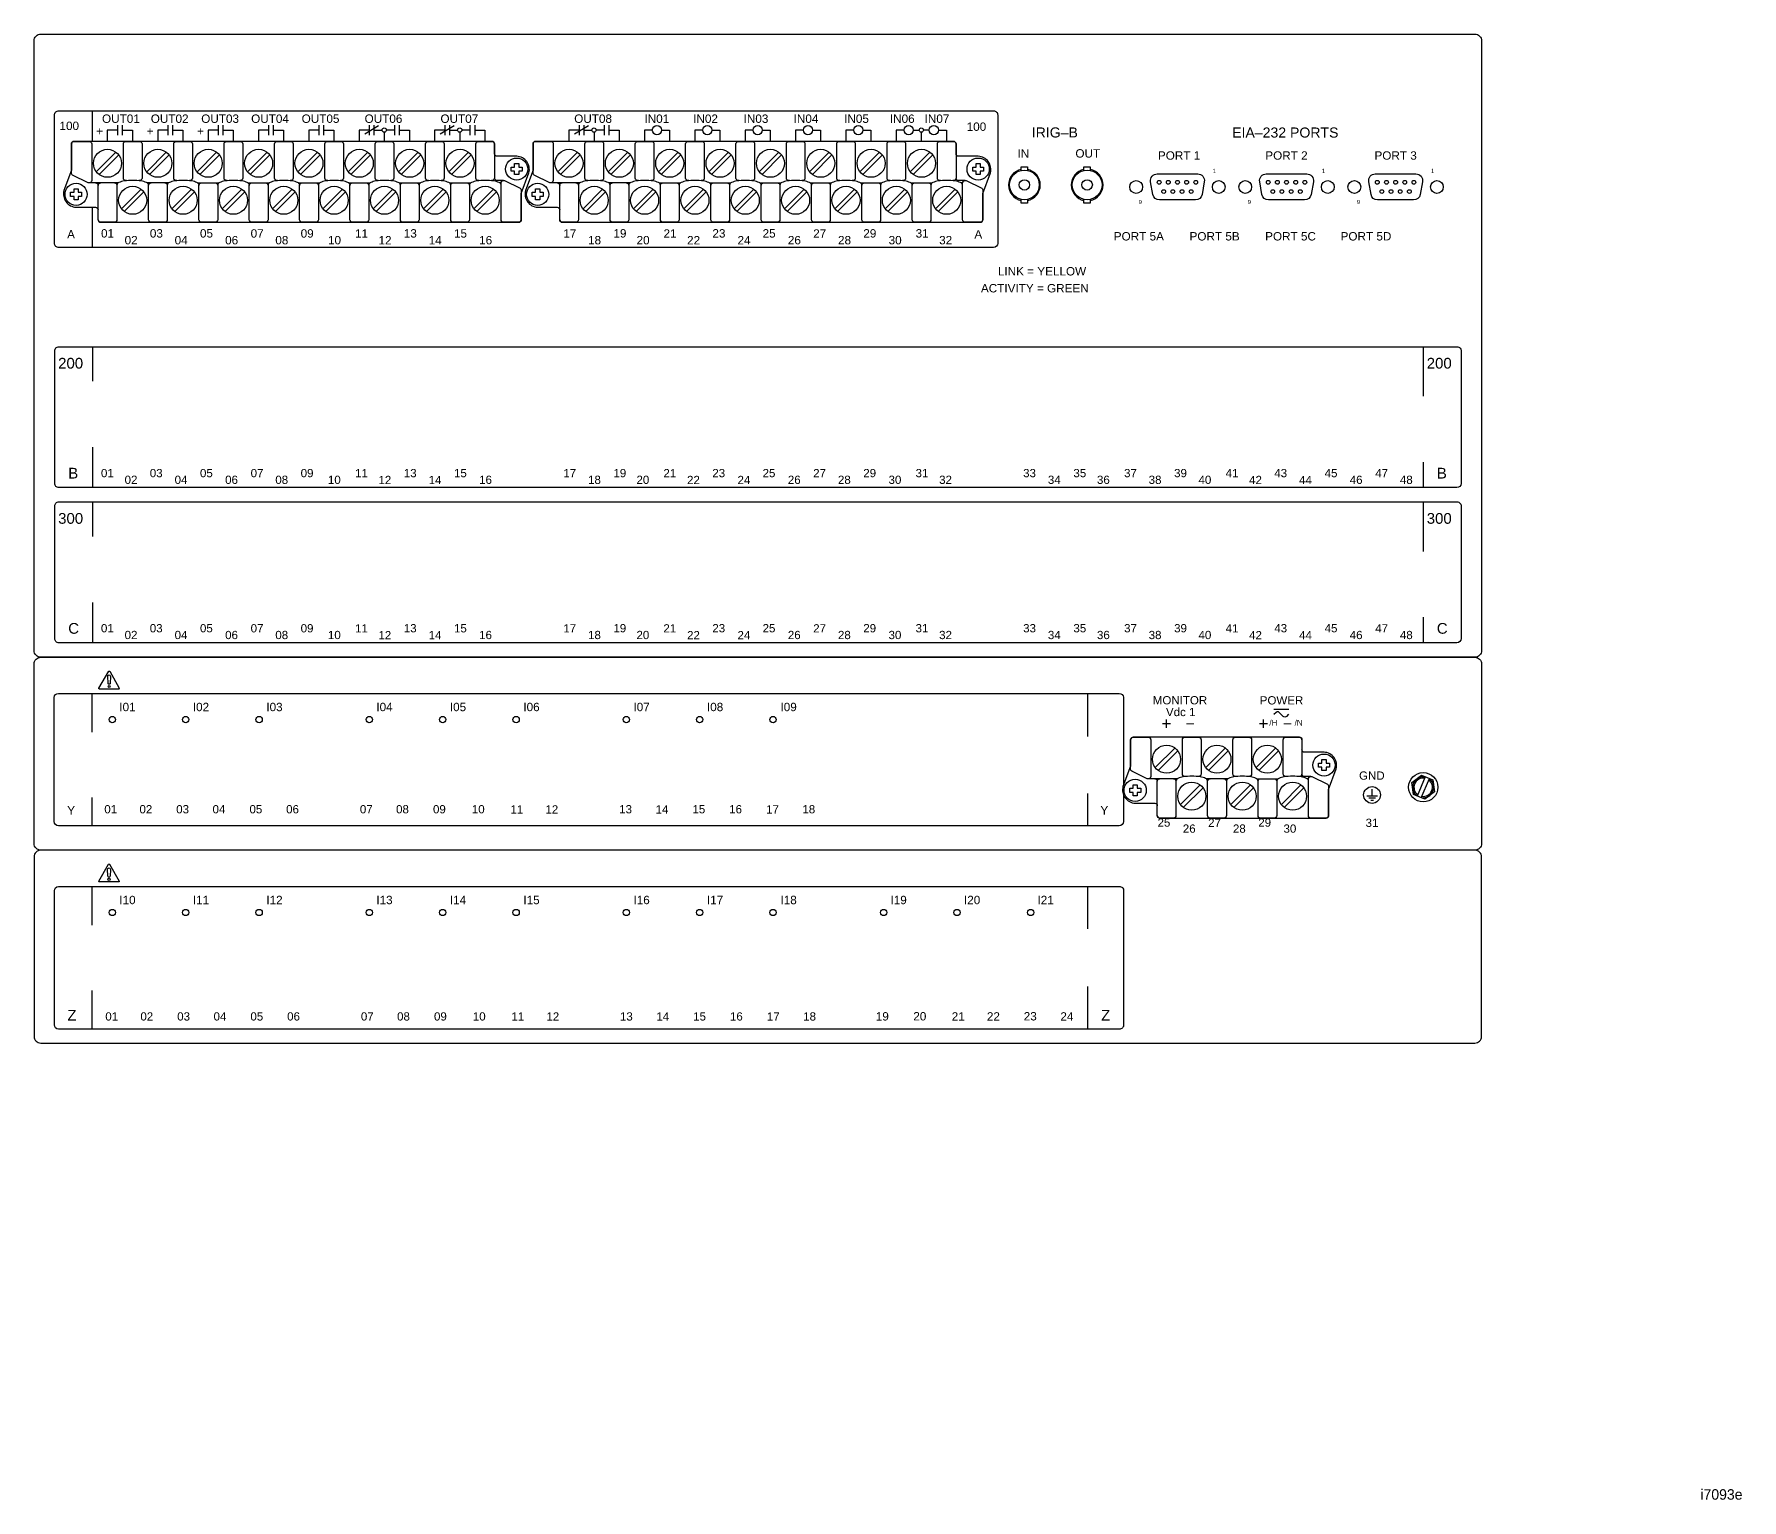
# Model space of a CAD drawing. Header units: inches. Extents: x 1 to 47.7, y 0.3 to 35.
# Drawn here: x 27.37 to 47.73, y 0.3 to 17.77 of the extents above; entities that cross this region are included whole.
import ezdxf

# ---------------------------------------------------------------- set-up
doc = ezdxf.new("R2010")
doc.units = ezdxf.units.IN
doc.header["$MEASUREMENT"] = 0
doc.layers.add('7.0_____DWG', color=7, linetype='Continuous')
doc.styles.add('Arial', font='arial.ttf', dxfattribs={"height": 0.1})
doc.styles.get("Standard").update_dxf_attribs({"font": 'Interstate-Regular.ttf'})

msp = doc.modelspace()

# ---------------------------------------------------------------- linework, layer by layer
at = {"layer": '7.0_____DWG'}
for p, q in [((31.424, 16.63), (31.521, 16.63)), ((31.546, 16.605), (31.546, 16.496)), ((31.668, 16.63), (31.571, 16.63)), ((32.324, 16.63), (32.421, 16.63)), ((32.446, 16.605), (32.446, 16.496)), ((32.568, 16.63), (32.471, 16.63)), ((33.924, 16.63), (34.021, 16.63)), ((34.046, 16.605), (34.046, 16.496)), ((34.168, 16.63), (34.071, 16.63)), ((37.851, 16.63), (37.921, 16.63)), ((37.946, 16.605), (37.946, 16.496)), ((38.041, 16.63), (37.971, 16.63))]:
    msp.add_line(p, q, dxfattribs=at)
for points in [[(27.374, 17.694, -0.414292), (27.454, 17.774), (44.544, 17.774, -0.414253), (44.624, 17.694), (44.624, 10.426, -0.414253), (44.544, 10.346), (27.454, 10.346, -0.414292), (27.374, 10.426), (27.374, 17.694)], [(28.137, 15.562, 0.414213), (28.167, 15.532), (33.149, 15.532, 0.414214), (33.179, 15.562), (33.179, 15.875), (33.27, 16.12, 0.480048), (33.125, 16.318), (32.89, 16.318, -0.414214), (32.86, 16.348), (32.86, 16.466, 0.414212), (32.83, 16.496), (32.83, 16.496), (27.849, 16.496, 0.414215), (27.819, 16.466), (27.819, 16.154), (27.729, 15.909, 0.47859), (27.874, 15.71), (28.107, 15.71, -0.414214), (28.137, 15.68)], [(28.376, 16.001), (28.018, 16.001), (27.832, 16.091, -0.241986), (27.819, 16.111), (27.819, 16.466, -0.422157), (27.846, 16.496), (28.03, 16.496, -0.414214), (28.06, 16.466), (28.06, 16.029, -0.390527), (28.03, 16.001)], [(28.475, 16.028), (28.467, 16.028, -0.414214), (28.437, 16.058), (28.437, 16.466, -0.414214), (28.467, 16.496), (28.63, 16.496, -0.414214), (28.66, 16.466), (28.66, 16.058, -0.414214), (28.63, 16.028), (28.623, 16.028)], [(29.075, 16.028), (29.068, 16.028, -0.414214), (29.038, 16.058), (29.038, 16.466, -0.414214), (29.068, 16.496), (29.23, 16.496, -0.414214), (29.26, 16.466), (29.26, 16.058, -0.414214), (29.23, 16.028), (29.224, 16.028)], [(29.675, 16.028), (29.668, 16.028, -0.414214), (29.638, 16.058), (29.638, 16.466, -0.414214), (29.668, 16.496), (29.83, 16.496, -0.414214), (29.86, 16.466), (29.86, 16.058, -0.414214), (29.83, 16.028), (29.824, 16.028)], [(30.275, 16.028), (30.268, 16.028, -0.414214), (30.238, 16.058), (30.238, 16.466, -0.414214), (30.268, 16.496), (30.43, 16.496, -0.414214), (30.46, 16.466), (30.46, 16.058, -0.414214), (30.43, 16.028), (30.424, 16.028)], [(30.875, 16.028), (30.868, 16.028, -0.414214), (30.838, 16.058), (30.838, 16.466, -0.414214), (30.868, 16.496), (31.03, 16.496, -0.414214), (31.06, 16.466), (31.06, 16.058, -0.414214), (31.03, 16.028), (31.024, 16.028)], [(31.475, 16.028), (31.468, 16.028, -0.414214), (31.438, 16.058), (31.438, 16.466, -0.414214), (31.468, 16.496), (31.63, 16.496, -0.414214), (31.66, 16.466), (31.66, 16.058, -0.414214), (31.63, 16.028), (31.624, 16.028)], [(32.075, 16.028), (32.068, 16.028, -0.414214), (32.038, 16.058), (32.038, 16.466, -0.414214), (32.068, 16.496), (32.23, 16.496, -0.414214), (32.26, 16.466), (32.26, 16.058, -0.414214), (32.23, 16.028), (32.224, 16.028)], [(32.676, 16.028), (32.668, 16.028, -0.414214), (32.638, 16.058), (32.638, 16.466, -0.414214), (32.668, 16.496), (32.83, 16.496, -0.414214), (32.86, 16.466), (32.86, 16.058, -0.414214), (32.83, 16.028), (32.824, 16.028)], [(33.637, 15.562, 0.414213), (33.667, 15.532), (38.649, 15.532, 0.414214), (38.679, 15.562), (38.679, 15.875), (38.77, 16.12, 0.480048), (38.625, 16.318), (38.39, 16.318, -0.414214), (38.36, 16.348), (38.36, 16.466, 0.414212), (38.33, 16.496), (38.33, 16.496), (33.349, 16.496, 0.414215), (33.319, 16.466), (33.319, 16.154), (33.229, 15.909, 0.47859), (33.374, 15.71), (33.607, 15.71, -0.414214), (33.637, 15.68)], [(33.876, 16.001), (33.518, 16.001), (33.332, 16.091, -0.241986), (33.319, 16.111), (33.319, 16.466, -0.422157), (33.346, 16.496), (33.53, 16.496, -0.414214), (33.56, 16.466), (33.56, 16.029, -0.390527), (33.53, 16.001)], [(33.975, 16.028), (33.967, 16.028, -0.414214), (33.937, 16.058), (33.937, 16.466, -0.414214), (33.967, 16.496), (34.13, 16.496, -0.414214), (34.16, 16.466), (34.16, 16.058, -0.414214), (34.13, 16.028), (34.123, 16.028)], [(34.575, 16.028), (34.568, 16.028, -0.414214), (34.538, 16.058), (34.538, 16.466, -0.414214), (34.568, 16.496), (34.73, 16.496, -0.414214), (34.76, 16.466), (34.76, 16.058, -0.414214), (34.73, 16.028), (34.724, 16.028)], [(35.175, 16.028), (35.168, 16.028, -0.414214), (35.138, 16.058), (35.138, 16.466, -0.414214), (35.168, 16.496), (35.33, 16.496, -0.414214), (35.36, 16.466), (35.36, 16.058, -0.414214), (35.33, 16.028), (35.324, 16.028)], [(35.775, 16.028), (35.768, 16.028, -0.414214), (35.738, 16.058), (35.738, 16.466, -0.414214), (35.768, 16.496), (35.93, 16.496, -0.414214), (35.96, 16.466), (35.96, 16.058, -0.414214), (35.93, 16.028), (35.924, 16.028)], [(36.375, 16.028), (36.368, 16.028, -0.414214), (36.338, 16.058), (36.338, 16.466, -0.414214), (36.368, 16.496), (36.53, 16.496, -0.414214), (36.56, 16.466), (36.56, 16.058, -0.414214), (36.53, 16.028), (36.524, 16.028)], [(36.975, 16.028), (36.968, 16.028, -0.414214), (36.938, 16.058), (36.938, 16.466, -0.414214), (36.968, 16.496), (37.13, 16.496, -0.414214), (37.16, 16.466), (37.16, 16.058, -0.414214), (37.13, 16.028), (37.124, 16.028)], [(37.575, 16.028), (37.568, 16.028, -0.414214), (37.538, 16.058), (37.538, 16.466, -0.414214), (37.568, 16.496), (37.73, 16.496, -0.414214), (37.76, 16.466), (37.76, 16.058, -0.414214), (37.73, 16.028), (37.724, 16.028)], [(38.175, 16.028), (38.168, 16.028, -0.414214), (38.138, 16.058), (38.138, 16.466, -0.414214), (38.168, 16.496), (38.33, 16.496, -0.414214), (38.36, 16.466), (38.36, 16.058, -0.414214), (38.33, 16.028), (38.324, 16.028)], [(39.137, 16.162, 0.815611), (39.137, 15.791)], [(39.212, 15.791, 0.820361), (39.212, 16.162)], [(39.885, 16.162, 0.815611), (39.885, 15.791)], [(39.96, 15.791, 0.820361), (39.96, 16.162)], [(28.107, 16.001, -0.414214), (28.137, 15.971)], [(28.33, 16.001, -0.414214), (28.36, 15.971), (28.36, 15.562, -0.414214), (28.33, 15.532), (28.167, 15.532, -0.414214), (28.137, 15.562), (28.137, 15.971, -0.414214), (28.167, 16.001)], [(28.738, 15.971, 0.191033), (28.729, 15.995, 0.081668), (28.714, 16.005, 0.0591), (28.65, 16.024, 0.034646), (28.548, 16.031, 0.03436), (28.448, 16.024, 0.0591), (28.384, 16.005, 0.081668), (28.368, 15.995, 0.191033), (28.36, 15.971)], [(28.931, 16.001, -0.414214), (28.961, 15.971), (28.961, 15.562, -0.414214), (28.931, 15.532), (28.768, 15.532, -0.414214), (28.738, 15.562), (28.738, 15.971, -0.414214), (28.768, 16.001)], [(29.339, 15.971, 0.191033), (29.33, 15.995, 0.081668), (29.314, 16.005, 0.0591), (29.251, 16.024, 0.034646), (29.149, 16.031, 0.03436), (29.048, 16.024, 0.0591), (28.985, 16.005, 0.081668), (28.969, 15.995, 0.191033), (28.961, 15.971)], [(29.531, 16.001, -0.414214), (29.561, 15.971), (29.561, 15.562, -0.414214), (29.531, 15.532), (29.368, 15.532, -0.414214), (29.338, 15.562), (29.338, 15.971, -0.414214), (29.368, 16.001)], [(29.939, 15.971, 0.191033), (29.93, 15.995, 0.081668), (29.914, 16.005, 0.0591), (29.851, 16.024, 0.034646), (29.749, 16.031, 0.03436), (29.648, 16.024, 0.0591), (29.585, 16.005, 0.081668), (29.569, 15.995, 0.191033), (29.561, 15.971)], [(30.131, 16.001, -0.414214), (30.161, 15.971), (30.161, 15.562, -0.414214), (30.131, 15.532), (29.968, 15.532, -0.414214), (29.938, 15.562), (29.938, 15.971, -0.414214), (29.968, 16.001)], [(30.539, 15.971, 0.191033), (30.53, 15.995, 0.081668), (30.514, 16.005, 0.0591), (30.451, 16.024, 0.034646), (30.349, 16.031, 0.03436), (30.248, 16.024, 0.0591), (30.185, 16.005, 0.081668), (30.169, 15.995, 0.191033), (30.161, 15.971)], [(30.731, 16.001, -0.414214), (30.761, 15.971), (30.761, 15.562, -0.414214), (30.731, 15.532), (30.568, 15.532, -0.414214), (30.538, 15.562), (30.538, 15.971, -0.414214), (30.568, 16.001)], [(31.139, 15.971, 0.191033), (31.13, 15.995, 0.081668), (31.114, 16.005, 0.0591), (31.051, 16.024, 0.034646), (30.949, 16.031, 0.03436), (30.848, 16.024, 0.0591), (30.785, 16.005, 0.081668), (30.769, 15.995, 0.191033), (30.761, 15.971)], [(31.331, 16.001, -0.414214), (31.361, 15.971), (31.361, 15.562, -0.414214), (31.331, 15.532), (31.168, 15.532, -0.414214), (31.138, 15.562), (31.138, 15.971, -0.414214), (31.168, 16.001)], [(31.739, 15.971, 0.191033), (31.73, 15.995, 0.081668), (31.714, 16.005, 0.0591), (31.651, 16.024, 0.034646), (31.549, 16.031, 0.03436), (31.448, 16.024, 0.0591), (31.385, 16.005, 0.081668), (31.369, 15.995, 0.191033), (31.361, 15.971)], [(31.931, 16.001, -0.414214), (31.961, 15.971), (31.961, 15.562, -0.414214), (31.931, 15.532), (31.768, 15.532, -0.414214), (31.738, 15.562), (31.738, 15.971, -0.414214), (31.768, 16.001)], [(32.339, 15.971, 0.191033), (32.33, 15.995, 0.081668), (32.314, 16.005, 0.0591), (32.251, 16.024, 0.034646), (32.149, 16.031, 0.03436), (32.048, 16.024, 0.0591), (31.985, 16.005, 0.081668), (31.969, 15.995, 0.191033), (31.961, 15.971)], [(32.531, 16.001, -0.414214), (32.561, 15.971), (32.561, 15.562, -0.414214), (32.531, 15.532), (32.368, 15.532, -0.414214), (32.338, 15.562), (32.338, 15.971, -0.414214), (32.368, 16.001)], [(32.938, 15.979, 0.127742), (32.93, 15.995, 0.081668), (32.914, 16.005, 0.0591), (32.851, 16.024, 0.034646), (32.749, 16.031, 0.03436), (32.648, 16.024, 0.0591), (32.585, 16.005, 0.081668), (32.569, 15.995, 0.191033), (32.561, 15.971)], [(32.968, 16.028), (32.89, 16.028, -0.414214), (32.86, 16.058)], [(33.607, 16.001, -0.414214), (33.637, 15.971)], [(33.83, 16.001, -0.414214), (33.86, 15.971), (33.86, 15.562, -0.414214), (33.83, 15.532), (33.667, 15.532, -0.414214), (33.637, 15.562), (33.637, 15.971, -0.414214), (33.667, 16.001)], [(34.238, 15.971, 0.191033), (34.229, 15.995, 0.081668), (34.214, 16.005, 0.0591), (34.15, 16.024, 0.034646), (34.048, 16.031, 0.03436), (33.948, 16.024, 0.0591), (33.884, 16.005, 0.081668), (33.868, 15.995, 0.191033), (33.86, 15.971)], [(34.431, 16.001, -0.414214), (34.461, 15.971), (34.461, 15.562, -0.414214), (34.431, 15.532), (34.268, 15.532, -0.414214), (34.238, 15.562), (34.238, 15.971, -0.414214), (34.268, 16.001)], [(34.838, 15.971, 0.191033), (34.83, 15.995, 0.081668), (34.814, 16.005, 0.0591), (34.751, 16.024, 0.034646), (34.649, 16.031, 0.03436), (34.548, 16.024, 0.0591), (34.485, 16.005, 0.081668), (34.469, 15.995, 0.191033), (34.461, 15.971)], [(35.031, 16.001, -0.414214), (35.061, 15.971), (35.061, 15.562, -0.414214), (35.031, 15.532), (34.868, 15.532, -0.414214), (34.838, 15.562), (34.838, 15.971, -0.414214), (34.868, 16.001)], [(35.439, 15.971, 0.191033), (35.43, 15.995, 0.081668), (35.414, 16.005, 0.0591), (35.351, 16.024, 0.034646), (35.249, 16.031, 0.03436), (35.148, 16.024, 0.0591), (35.085, 16.005, 0.081668), (35.069, 15.995, 0.191033), (35.061, 15.971)], [(35.631, 16.001, -0.414214), (35.661, 15.971), (35.661, 15.562, -0.414214), (35.631, 15.532), (35.468, 15.532, -0.414214), (35.438, 15.562), (35.438, 15.971, -0.414214), (35.468, 16.001)], [(36.039, 15.971, 0.191033), (36.03, 15.995, 0.081668), (36.014, 16.005, 0.0591), (35.951, 16.024, 0.034646), (35.849, 16.031, 0.03436), (35.748, 16.024, 0.0591), (35.685, 16.005, 0.081668), (35.669, 15.995, 0.191033), (35.661, 15.971)], [(36.231, 16.001, -0.414214), (36.261, 15.971), (36.261, 15.562, -0.414214), (36.231, 15.532), (36.068, 15.532, -0.414214), (36.038, 15.562), (36.038, 15.971, -0.414214), (36.068, 16.001)], [(36.639, 15.971, 0.191033), (36.63, 15.995, 0.081668), (36.614, 16.005, 0.0591), (36.551, 16.024, 0.034646), (36.449, 16.031, 0.03436), (36.348, 16.024, 0.0591), (36.285, 16.005, 0.081668), (36.269, 15.995, 0.191033), (36.261, 15.971)], [(36.831, 16.001, -0.414214), (36.861, 15.971), (36.861, 15.562, -0.414214), (36.831, 15.532), (36.668, 15.532, -0.414214), (36.638, 15.562), (36.638, 15.971, -0.414214), (36.668, 16.001)], [(37.239, 15.971, 0.191033), (37.23, 15.995, 0.081668), (37.214, 16.005, 0.0591), (37.151, 16.024, 0.034646), (37.049, 16.031, 0.03436), (36.948, 16.024, 0.0591), (36.885, 16.005, 0.081668), (36.869, 15.995, 0.191033), (36.861, 15.971)], [(37.431, 16.001, -0.414214), (37.461, 15.971), (37.461, 15.562, -0.414214), (37.431, 15.532), (37.268, 15.532, -0.414214), (37.238, 15.562), (37.238, 15.971, -0.414214), (37.268, 16.001)], [(37.839, 15.971, 0.191033), (37.83, 15.995, 0.081668), (37.814, 16.005, 0.0591), (37.751, 16.024, 0.034646), (37.649, 16.031, 0.03436), (37.548, 16.024, 0.0591), (37.485, 16.005, 0.081668), (37.469, 15.995, 0.191033), (37.461, 15.971)], [(38.031, 16.001, -0.414214), (38.061, 15.971), (38.061, 15.562, -0.414214), (38.031, 15.532), (37.868, 15.532, -0.414214), (37.838, 15.562), (37.838, 15.971, -0.414214), (37.868, 16.001)], [(38.438, 15.979, 0.127742), (38.43, 15.995, 0.081668), (38.414, 16.005, 0.0591), (38.351, 16.024, 0.034646), (38.249, 16.031, 0.03436), (38.148, 16.024, 0.0591), (38.085, 16.005, 0.081668), (38.069, 15.995, 0.191033), (38.061, 15.971)], [(38.468, 16.028), (38.39, 16.028, -0.414214), (38.36, 16.058)], [(40.356, 8.705), (40.356, 8.387, -0.413306), (40.306, 8.336), (27.664, 8.336, -0.412492), (27.613, 8.387), (27.614, 9.866, -0.401263), (27.663, 9.914), (40.306, 9.914, -0.379573), (40.356, 9.868), (40.356, 8.822)], [(42.324, 9.666), (42.298, 9.639, -0.404962), (42.26, 9.641), (42.212, 9.688), (42.212, 9.688, 0.404962), (42.175, 9.689), (42.148, 9.663)], [(42.482, 9.362, 0.414212), (42.452, 9.392), (40.471, 9.392, 0.414215), (40.441, 9.362), (40.441, 9.049), (40.35, 8.805, 0.47859), (40.495, 8.606), (40.728, 8.606, -0.414214), (40.758, 8.576)], [(40.998, 8.897), (40.64, 8.897), (40.454, 8.987, -0.241986), (40.441, 9.006), (40.441, 9.362, -0.422157), (40.467, 9.392), (40.652, 9.392, -0.414214), (40.682, 9.362), (40.682, 8.925, -0.390527), (40.652, 8.897)], [(41.096, 8.924), (41.088, 8.924, -0.414214), (41.058, 8.954), (41.058, 9.362, -0.414214), (41.088, 9.392), (41.251, 9.392, -0.414214), (41.281, 9.362), (41.281, 8.954, -0.414214), (41.251, 8.924), (41.244, 8.924)], [(41.697, 8.924), (41.689, 8.924, -0.414214), (41.659, 8.954), (41.659, 9.362, -0.414214), (41.689, 9.392), (41.852, 9.392, -0.414214), (41.882, 9.362), (41.882, 8.954, -0.414214), (41.852, 8.924), (41.845, 8.924)], [(42.297, 8.924), (42.289, 8.924, -0.414214), (42.259, 8.954), (42.259, 9.362, -0.414214), (42.289, 9.392), (42.452, 9.392, -0.414214), (42.482, 9.362), (42.482, 8.954, -0.414214), (42.452, 8.924), (42.445, 8.924)], [(40.759, 8.458, 0.414213), (40.789, 8.428), (42.77, 8.428, 0.414214), (42.8, 8.458), (42.8, 8.771), (42.891, 9.016, 0.480048), (42.746, 9.214), (42.512, 9.214, -0.414214), (42.482, 9.244)], [(40.728, 8.897, -0.414214), (40.758, 8.867)], [(40.951, 8.897, -0.414214), (40.981, 8.867), (40.981, 8.458, -0.414214), (40.951, 8.428), (40.788, 8.428, -0.414214), (40.758, 8.458), (40.758, 8.867, -0.414214), (40.788, 8.897)], [(41.359, 8.867, 0.191033), (41.351, 8.891, 0.081668), (41.335, 8.901, 0.0591), (41.271, 8.92, 0.034646), (41.17, 8.927, 0.03436), (41.069, 8.92, 0.0591), (41.005, 8.901, 0.081668), (40.99, 8.891, 0.191033), (40.981, 8.867)], [(41.552, 8.897, -0.414214), (41.582, 8.867), (41.582, 8.458, -0.414214), (41.552, 8.428), (41.389, 8.428, -0.414214), (41.359, 8.458), (41.359, 8.867, -0.414214), (41.389, 8.897)], [(41.96, 8.867, 0.191033), (41.951, 8.891, 0.081668), (41.936, 8.901, 0.0591), (41.872, 8.92, 0.034646), (41.771, 8.927, 0.03436), (41.67, 8.92, 0.0591), (41.606, 8.901, 0.081668), (41.591, 8.891, 0.191033), (41.582, 8.867)], [(42.152, 8.897, -0.414214), (42.182, 8.867), (42.182, 8.458, -0.414214), (42.152, 8.428), (41.989, 8.428, -0.414214), (41.959, 8.458), (41.959, 8.867, -0.414214), (41.989, 8.897)], [(42.559, 8.875, 0.127742), (42.551, 8.891, 0.081668), (42.536, 8.901, 0.0591), (42.472, 8.92, 0.034646), (42.371, 8.927, 0.03436), (42.27, 8.92, 0.0591), (42.206, 8.901, 0.081668), (42.191, 8.891, 0.191033), (42.182, 8.867)], [(42.589, 8.923), (42.512, 8.923, -0.414214), (42.482, 8.953)], [(43.95, 8.919, 0.802175), (43.856, 8.693, 0.802175)], [(43.944, 8.905, 0.779376), (43.862, 8.708)], [(43.906, 8.673, 0.802179), (44, 8.899)], [(43.912, 8.688, 0.776676), (43.994, 8.884)], [(27.374, 5.826, 0.414292), (27.454, 5.746), (44.544, 5.746, 0.414253), (44.624, 5.826), (44.624, 7.966, 0.414253), (44.544, 8.046), (27.454, 8.046, 0.414292), (27.374, 7.966), (27.374, 5.826)]]:
    msp.add_lwpolyline(points, format="xyb", dxfattribs=at)
for points in [[(38.807, 16.86, -0.419026), (38.857, 16.81), (38.857, 15.28, -0.414132), (38.807, 15.23), (27.669, 15.23, -0.418428), (27.617, 15.28), (27.617, 16.81, -0.422338), (27.669, 16.86)], [(40.757, 16.108), (41.241, 16.108, -0.46318), (41.319, 16.015), (41.292, 15.862, -0.363045), (41.214, 15.797), (40.784, 15.797, -0.360245), (40.706, 15.862), (40.679, 16.015, -0.463312)], [(42.057, 16.108), (42.541, 16.108, -0.46318), (42.619, 16.015), (42.592, 15.862, -0.363045), (42.514, 15.797), (42.084, 15.797, -0.360245), (42.006, 15.862), (41.979, 16.015, -0.463312)], [(43.357, 16.108), (43.841, 16.108, -0.46318), (43.919, 16.015), (43.892, 15.862, -0.363045), (43.814, 15.797), (43.384, 15.797, -0.360245), (43.306, 15.862), (43.279, 16.015, -0.463312)], [(33.152, 15.532), (32.968, 15.532, -0.414214), (32.938, 15.562), (32.938, 15.999, -0.390527), (32.968, 16.028), (32.98, 16.028), (33.166, 15.938, -0.241514), (33.179, 15.918), (33.179, 15.562, -0.422157)], [(38.652, 15.532), (38.468, 15.532, -0.414214), (38.438, 15.562), (38.438, 15.999, -0.390527), (38.468, 16.028), (38.48, 16.028), (38.666, 15.938, -0.241514), (38.679, 15.918), (38.679, 15.562, -0.422157)], [(27.669, 14.048), (44.329, 14.048, -0.468367), (44.379, 13.988), (44.379, 12.418, -0.414132), (44.329, 12.368), (27.669, 12.368, -0.414214), (27.619, 12.418), (27.619, 13.998, -0.414287)], [(27.669, 12.198), (44.329, 12.198, -0.468367), (44.379, 12.138), (44.379, 10.568, -0.414132), (44.329, 10.518), (27.669, 10.518, -0.414214), (27.619, 10.568), (27.619, 12.148, -0.414287)], [(27.374, 10.266, -0.414292), (27.454, 10.346), (44.544, 10.346, -0.414253), (44.624, 10.266), (44.624, 8.126, -0.414253), (44.544, 8.046), (27.454, 8.046, -0.414292), (27.374, 8.126)], [(28.146, 9.978), (28.262, 10.178, -0.552985), (28.274, 10.178), (28.389, 9.978, -0.563982), (28.383, 9.967), (28.152, 9.967, -0.589238)], [(28.251, 10.118, -1.008297), (28.284, 10.118), (28.28, 10.036, -1.009953), (28.255, 10.036)], [(42.774, 8.428), (42.589, 8.428, -0.414214), (42.559, 8.458), (42.559, 8.895, -0.390527), (42.589, 8.923), (42.601, 8.923), (42.787, 8.834, -0.241514), (42.8, 8.814), (42.8, 8.458, -0.422157)], [(28.145, 7.678), (28.26, 7.878, -0.552985), (28.272, 7.878), (28.388, 7.678, -0.563982), (28.382, 7.667), (28.151, 7.667, -0.589238)], [(28.25, 7.818, -1.008297), (28.283, 7.817), (28.279, 7.736, -1.009953), (28.254, 7.736)], [(27.663, 7.613), (40.306, 7.613, -0.428944), (40.358, 7.563), (40.358, 5.964, -0.426886), (40.306, 5.913), (27.663, 5.913, -0.399702), (27.615, 5.963), (27.615, 7.563, -0.398751)]]:
    msp.add_lwpolyline(points, format="xyb", close=True, dxfattribs=at)
for points in [[(28.067, 16.86), (28.067, 16.496)], [(28.368, 16.69), (28.368, 16.57)], [(28.424, 16.69), (28.424, 16.57)], [(28.968, 16.69), (28.968, 16.57)], [(29.024, 16.69), (29.024, 16.57)], [(29.568, 16.69), (29.568, 16.57)], [(29.624, 16.69), (29.624, 16.57)], [(30.168, 16.69), (30.168, 16.57)], [(30.224, 16.69), (30.224, 16.57)], [(30.768, 16.69), (30.768, 16.57)], [(30.824, 16.69), (30.824, 16.57)], [(31.368, 16.69), (31.368, 16.57)], [(31.424, 16.69), (31.424, 16.57)], [(31.668, 16.69), (31.668, 16.57)], [(31.724, 16.69), (31.724, 16.57)], [(32.268, 16.69), (32.268, 16.57)], [(32.324, 16.69), (32.324, 16.57)], [(32.568, 16.69), (32.568, 16.57)], [(32.624, 16.69), (32.624, 16.57)], [(33.868, 16.69), (33.868, 16.57)], [(33.924, 16.69), (33.924, 16.57)], [(34.168, 16.69), (34.168, 16.57)], [(34.224, 16.69), (34.224, 16.57)], [(28.368, 16.63), (28.246, 16.63), (28.246, 16.496)], [(28.424, 16.63), (28.546, 16.63), (28.546, 16.496)], [(28.968, 16.63), (28.846, 16.63), (28.846, 16.496)], [(29.024, 16.63), (29.146, 16.63), (29.146, 16.496)], [(29.568, 16.63), (29.446, 16.63), (29.446, 16.496)], [(29.624, 16.63), (29.746, 16.63), (29.746, 16.496)], [(30.168, 16.63), (30.046, 16.63), (30.046, 16.496)], [(30.224, 16.63), (30.346, 16.63), (30.346, 16.496)], [(30.768, 16.63), (30.646, 16.63), (30.646, 16.492)], [(30.824, 16.63), (30.946, 16.63), (30.946, 16.496)], [(31.368, 16.63), (31.246, 16.63), (31.246, 16.496)], [(31.479, 16.68), (31.314, 16.58)], [(31.724, 16.63), (31.846, 16.63), (31.846, 16.496)], [(32.268, 16.63), (32.146, 16.63), (32.146, 16.496)], [(32.379, 16.68), (32.214, 16.58)], [(32.624, 16.63), (32.746, 16.63), (32.746, 16.496)], [(33.868, 16.63), (33.746, 16.63), (33.746, 16.496)], [(33.979, 16.68), (33.814, 16.58)], [(34.224, 16.63), (34.346, 16.63), (34.346, 16.496)], [(34.741, 16.63), (34.646, 16.63), (34.646, 16.496)], [(34.851, 16.63), (34.946, 16.63), (34.946, 16.496)], [(35.341, 16.63), (35.246, 16.63), (35.246, 16.496)], [(35.451, 16.63), (35.546, 16.63), (35.546, 16.496)], [(35.941, 16.63), (35.846, 16.63), (35.846, 16.496)], [(36.051, 16.63), (36.146, 16.63), (36.146, 16.496)], [(36.541, 16.63), (36.446, 16.63), (36.446, 16.496)], [(36.651, 16.63), (36.746, 16.63), (36.746, 16.496)], [(37.141, 16.63), (37.046, 16.63), (37.046, 16.496)], [(37.251, 16.63), (37.346, 16.63), (37.346, 16.496)], [(37.741, 16.63), (37.646, 16.63), (37.646, 16.496)], [(38.151, 16.63), (38.246, 16.63), (38.246, 16.496)], [(28.348, 16.368), (28.114, 16.134)], [(28.382, 16.335), (28.147, 16.1)], [(28.949, 16.368), (28.715, 16.134)], [(28.982, 16.335), (28.748, 16.1)], [(29.549, 16.368), (29.315, 16.134)], [(29.582, 16.335), (29.348, 16.1)], [(30.149, 16.368), (29.915, 16.134)], [(30.182, 16.335), (29.948, 16.1)], [(30.749, 16.368), (30.515, 16.134)], [(30.782, 16.335), (30.548, 16.1)], [(31.349, 16.368), (31.115, 16.134)], [(31.382, 16.335), (31.148, 16.1)], [(31.949, 16.368), (31.715, 16.134)], [(31.982, 16.335), (31.748, 16.1)], [(32.549, 16.368), (32.315, 16.134)], [(32.582, 16.335), (32.348, 16.1)], [(33.848, 16.368), (33.614, 16.134)], [(33.882, 16.335), (33.647, 16.1)], [(34.449, 16.368), (34.215, 16.134)], [(34.482, 16.335), (34.248, 16.1)], [(35.049, 16.368), (34.815, 16.134)], [(35.082, 16.335), (34.848, 16.1)], [(35.649, 16.368), (35.415, 16.134)], [(35.682, 16.335), (35.448, 16.1)], [(36.249, 16.368), (36.015, 16.134)], [(36.282, 16.335), (36.048, 16.1)], [(36.849, 16.368), (36.615, 16.134)], [(36.882, 16.335), (36.648, 16.1)], [(37.449, 16.368), (37.215, 16.134)], [(37.482, 16.335), (37.248, 16.1)], [(38.049, 16.368), (37.815, 16.134)], [(38.082, 16.335), (37.848, 16.1)], [(39.137, 16.149), (39.137, 16.194), (39.212, 16.194), (39.212, 16.149)], [(39.885, 16.149), (39.885, 16.194), (39.96, 16.194), (39.96, 16.149)], [(28.649, 15.927), (28.415, 15.693)], [(28.682, 15.894), (28.448, 15.659)], [(28.977, 16.001), (28.721, 16.001)], [(29.25, 15.927), (29.015, 15.693)], [(29.283, 15.894), (29.049, 15.659)], [(29.322, 16.001), (29.577, 16.001)], [(29.85, 15.927), (29.615, 15.693)], [(29.883, 15.894), (29.649, 15.659)], [(29.922, 16.001), (30.177, 16.001)], [(30.45, 15.927), (30.215, 15.693)], [(30.483, 15.894), (30.249, 15.659)], [(30.522, 16.001), (30.777, 16.001)], [(31.05, 15.927), (30.815, 15.693)], [(31.083, 15.894), (30.849, 15.659)], [(31.122, 16.001), (31.377, 16.001)], [(31.65, 15.927), (31.415, 15.693)], [(31.683, 15.894), (31.449, 15.659)], [(31.722, 16.001), (31.977, 16.001)], [(32.25, 15.927), (32.015, 15.693)], [(32.283, 15.894), (32.049, 15.659)], [(32.322, 16.001), (32.577, 16.001)], [(32.85, 15.927), (32.615, 15.693)], [(32.883, 15.894), (32.649, 15.659)], [(32.938, 16.002), (32.921, 16.002)], [(34.149, 15.927), (33.915, 15.693)], [(34.182, 15.894), (33.948, 15.659)], [(34.477, 16.001), (34.221, 16.001)], [(34.749, 15.927), (34.515, 15.693)], [(34.783, 15.894), (34.549, 15.659)], [(34.822, 16.001), (35.077, 16.001)], [(35.35, 15.927), (35.115, 15.693)], [(35.383, 15.894), (35.149, 15.659)], [(35.422, 16.001), (35.677, 16.001)], [(35.95, 15.927), (35.715, 15.693)], [(35.983, 15.894), (35.749, 15.659)], [(36.022, 16.001), (36.277, 16.001)], [(36.55, 15.927), (36.315, 15.693)], [(36.583, 15.894), (36.349, 15.659)], [(36.622, 16.001), (36.877, 16.001)], [(37.15, 15.927), (36.915, 15.693)], [(37.183, 15.894), (36.949, 15.659)], [(37.222, 16.001), (37.477, 16.001)], [(37.75, 15.927), (37.515, 15.693)], [(37.783, 15.894), (37.549, 15.659)], [(37.822, 16.001), (38.077, 16.001)], [(38.35, 15.927), (38.115, 15.693)], [(38.383, 15.894), (38.149, 15.659)], [(38.438, 16.002), (38.421, 16.002)], [(28.067, 15.71), (28.067, 15.23)], [(39.212, 15.803), (39.212, 15.758), (39.137, 15.758), (39.137, 15.804)], [(39.96, 15.803), (39.96, 15.758), (39.885, 15.758), (39.885, 15.804)], [(28.069, 14.048), (28.069, 13.636)], [(43.929, 14.048), (43.929, 13.458)], [(28.069, 12.85), (28.069, 12.368)], [(43.929, 12.672), (43.929, 12.368)], [(28.069, 12.198), (28.069, 11.786)], [(43.929, 12.198), (43.929, 11.608)], [(28.069, 11), (28.069, 10.518)], [(43.929, 10.822), (43.929, 10.518)], [(28.063, 9.914), (28.063, 9.452)], [(39.926, 9.914), (39.926, 9.402)], [(42.148, 9.725), (42.325, 9.725)], [(40.97, 9.264), (40.735, 9.03)], [(41.003, 9.23), (40.769, 8.996)], [(41.57, 9.264), (41.336, 9.03)], [(41.604, 9.23), (41.37, 8.996)], [(42.17, 9.264), (41.936, 9.03)], [(42.204, 9.23), (41.97, 8.996)], [(41.27, 8.823), (41.036, 8.589)], [(41.304, 8.789), (41.069, 8.555)], [(41.599, 8.897), (41.343, 8.897)], [(41.871, 8.823), (41.637, 8.589)], [(41.904, 8.789), (41.67, 8.555)], [(41.943, 8.897), (42.199, 8.897)], [(42.471, 8.823), (42.237, 8.589)], [(42.504, 8.789), (42.27, 8.555)], [(42.559, 8.898), (42.542, 8.898)], [(43.318, 8.693), (43.318, 8.773)], [(43.951, 8.922), (43.855, 8.691)], [(43.905, 8.67), (44.001, 8.901)], [(28.063, 8.672), (28.063, 8.336)], [(39.926, 8.722), (39.926, 8.336)], [(43.257, 8.693), (43.382, 8.693)], [(43.281, 8.668), (43.359, 8.668)], [(43.305, 8.643), (43.334, 8.643)], [(28.063, 7.613), (28.063, 7.152)], [(39.926, 7.613), (39.926, 7.107)], [(28.063, 6.372), (28.063, 5.913)], [(39.926, 6.421), (39.926, 5.913)]]:
    msp.add_lwpolyline(points, dxfattribs=at)
for points in [[(33.099, 16.189), (33.099, 16.23), (33.149, 16.23), (33.149, 16.189), (33.189, 16.189), (33.189, 16.139), (33.149, 16.139), (33.149, 16.099), (33.099, 16.099), (33.099, 16.139), (33.059, 16.139), (33.059, 16.189)], [(38.599, 16.189), (38.599, 16.23), (38.649, 16.23), (38.649, 16.189), (38.689, 16.189), (38.689, 16.139), (38.649, 16.139), (38.649, 16.099), (38.599, 16.099), (38.599, 16.139), (38.559, 16.139), (38.559, 16.189)], [(27.849, 15.889), (27.849, 15.93), (27.899, 15.93), (27.899, 15.889), (27.939, 15.889), (27.939, 15.839), (27.899, 15.839), (27.899, 15.799), (27.849, 15.799), (27.849, 15.839), (27.809, 15.839), (27.809, 15.889)], [(33.349, 15.889), (33.349, 15.93), (33.399, 15.93), (33.399, 15.889), (33.439, 15.889), (33.439, 15.839), (33.399, 15.839), (33.399, 15.799), (33.349, 15.799), (33.349, 15.839), (33.309, 15.839), (33.309, 15.889)], [(42.721, 9.085), (42.721, 9.125), (42.771, 9.125), (42.771, 9.085), (42.811, 9.085), (42.811, 9.035), (42.771, 9.035), (42.771, 8.995), (42.721, 8.995), (42.721, 9.035), (42.681, 9.035), (42.681, 9.085)], [(40.47, 8.785), (40.47, 8.825), (40.52, 8.825), (40.52, 8.785), (40.561, 8.785), (40.561, 8.735), (40.52, 8.735), (40.52, 8.695), (40.47, 8.695), (40.47, 8.735), (40.43, 8.735), (40.43, 8.785)], [(43.794, 8.851), (43.909, 8.939), (44.042, 8.884), (44.061, 8.741), (43.947, 8.653), (43.813, 8.708)]]:
    msp.add_lwpolyline(points, close=True, dxfattribs=at)
for centre, radius in [((31.546, 16.63), 0.025), ((32.446, 16.63), 0.025), ((34.046, 16.63), 0.025), ((34.796, 16.63), 0.055), ((35.396, 16.63), 0.055), ((35.996, 16.63), 0.055), ((36.596, 16.63), 0.055), ((37.196, 16.63), 0.055), ((37.796, 16.63), 0.055), ((37.946, 16.63), 0.025), ((38.096, 16.63), 0.055), ((28.248, 16.234), 0.167), ((28.848, 16.234), 0.167), ((29.448, 16.234), 0.167), ((30.049, 16.234), 0.167), ((30.649, 16.234), 0.167), ((31.249, 16.234), 0.167), ((31.849, 16.234), 0.167), ((32.449, 16.234), 0.167), ((33.124, 16.165), 0.132), ((33.748, 16.234), 0.167), ((34.348, 16.234), 0.167), ((34.948, 16.234), 0.167), ((35.548, 16.234), 0.167), ((36.148, 16.234), 0.167), ((36.748, 16.234), 0.167), ((37.348, 16.234), 0.167), ((37.949, 16.234), 0.167), ((38.624, 16.165), 0.132), ((39.175, 15.976), 0.177), ((39.923, 15.976), 0.177), ((27.874, 15.864), 0.132), ((28.548, 15.793), 0.167), ((29.149, 15.793), 0.167), ((29.749, 15.793), 0.167), ((30.349, 15.793), 0.167), ((30.949, 15.793), 0.167), ((31.549, 15.793), 0.167), ((32.149, 15.793), 0.167), ((32.749, 15.793), 0.167), ((33.374, 15.864), 0.132), ((34.048, 15.793), 0.167), ((34.649, 15.793), 0.167), ((35.249, 15.793), 0.167), ((35.849, 15.793), 0.167), ((36.449, 15.793), 0.167), ((37.049, 15.793), 0.167), ((37.649, 15.793), 0.167), ((38.249, 15.793), 0.167), ((39.175, 15.976), 0.0625), ((39.923, 15.976), 0.0625), ((40.507, 15.952), 0.076), ((40.781, 16.008), 0.0225), ((40.835, 15.897), 0.0225), ((40.89, 16.008), 0.0225), ((40.944, 15.897), 0.0225), ((40.999, 16.008), 0.0225), ((41.054, 15.897), 0.0225), ((41.108, 16.008), 0.0225), ((41.163, 15.897), 0.0225), ((41.217, 16.008), 0.0225), ((41.491, 15.952), 0.076), ((41.807, 15.952), 0.076), ((42.081, 16.008), 0.0225), ((42.135, 15.897), 0.0225), ((42.19, 16.008), 0.0225), ((42.244, 15.897), 0.0225), ((42.299, 16.008), 0.0225), ((42.354, 15.897), 0.0225), ((42.408, 16.008), 0.0225), ((42.463, 15.897), 0.0225), ((42.517, 16.008), 0.0225), ((42.791, 15.952), 0.076), ((43.107, 15.952), 0.076), ((43.381, 16.008), 0.0225), ((43.435, 15.897), 0.0225), ((43.49, 16.008), 0.0225), ((43.544, 15.897), 0.0225), ((43.599, 16.008), 0.0225), ((43.654, 15.897), 0.0225), ((43.708, 16.008), 0.0225), ((43.763, 15.897), 0.0225), ((43.817, 16.008), 0.0225), ((44.091, 15.952), 0.076), ((28.268, 9.998), 0.0123), ((28.305, 9.603), 0.0375), ((29.18, 9.603), 0.0375), ((30.055, 9.603), 0.0375), ((31.368, 9.603), 0.0375), ((32.243, 9.603), 0.0375), ((33.118, 9.603), 0.0375), ((34.43, 9.603), 0.0375), ((35.305, 9.603), 0.0375), ((36.18, 9.603), 0.0375), ((40.869, 9.13), 0.167), ((41.47, 9.13), 0.167), ((42.07, 9.13), 0.167), ((42.746, 9.06), 0.132), ((43.928, 8.796), 0.174), ((40.495, 8.76), 0.132), ((41.17, 8.689), 0.167), ((41.771, 8.689), 0.167), ((42.371, 8.689), 0.167), ((43.318, 8.704), 0.1), ((28.266, 7.698), 0.0123), ((28.305, 7.303), 0.0375), ((29.18, 7.303), 0.0375), ((30.055, 7.303), 0.0375), ((31.368, 7.303), 0.0375), ((32.243, 7.303), 0.0375), ((33.118, 7.303), 0.0375), ((34.43, 7.303), 0.0375), ((35.305, 7.303), 0.0375), ((36.18, 7.303), 0.0375), ((37.497, 7.303), 0.0375), ((38.373, 7.303), 0.0375), ((39.249, 7.303), 0.0375)]:
    msp.add_circle(centre, radius, dxfattribs=at)

# ---------------------------------------------------------------- texts
at = {"layer": '7.0_____DWG', "style": 'Arial'}
for s, height, p in [('100', 0.1, (27.676, 16.631)), ('OUT01', 0.1, (28.183, 16.716)), ('OUT02', 0.1, (28.764, 16.716)), ('OUT03', 0.1, (29.365, 16.716)), ('OUT04', 0.1, (29.96, 16.716)), ('OUT05', 0.1, (30.562, 16.716)), ('OUT06', 0.1, (31.312, 16.716)), ('OUT07', 0.1, (32.216, 16.716)), ('OUT08', 0.1, (33.81, 16.716)), ('IN01', 0.1, (34.647, 16.716)), ('IN02', 0.1, (35.228, 16.716)), ('IN03', 0.1, (35.829, 16.716)), ('IN04', 0.1, (36.425, 16.716)), ('IN05', 0.1, (37.027, 16.716)), ('IN06', 0.1, (37.572, 16.716)), ('IN07', 0.1, (37.986, 16.716)), ('100', 0.1, (38.487, 16.621)), ('+', 0.1, (28.114, 16.568)), ('+', 0.1, (28.714, 16.568)), ('+', 0.1, (29.314, 16.568)), ('IRIG–B', 0.12, (39.263, 16.542)), ('EIA–232 PORTS', 0.12, (41.651, 16.541)), ('IN', 0.1, (39.093, 16.3)), ('OUT', 0.1, (39.783, 16.302)), ('PORT 1', 0.1, (40.766, 16.277)), ('PORT 2', 0.1, (42.046, 16.277)), ('PORT 3', 0.1, (43.347, 16.277)), ('1', 0.05, (41.42, 16.119)), ('1', 0.05, (42.72, 16.119)), ('1', 0.05, (44.02, 16.119)), ('9', 0.05, (40.536, 15.748)), ('9', 0.05, (41.836, 15.748)), ('9', 0.05, (43.136, 15.748)), ('A', 0.1, (27.767, 15.338)), ('01', 0.1, (28.171, 15.349)), ('02', 0.1, (28.452, 15.268)), ('03', 0.1, (28.753, 15.349)), ('04', 0.1, (29.048, 15.268)), ('05', 0.1, (29.35, 15.349)), ('06', 0.1, (29.65, 15.268)), ('07', 0.1, (29.954, 15.348)), ('08', 0.1, (30.248, 15.268)), ('09', 0.1, (30.55, 15.348)), ('10', 0.1, (30.876, 15.268)), ('11', 0.1, (31.198, 15.347)), ('12', 0.1, (31.478, 15.267)), ('13', 0.1, (31.779, 15.349)), ('14', 0.1, (32.075, 15.267)), ('15', 0.1, (32.377, 15.348)), ('16', 0.1, (32.677, 15.268)), ('17', 0.1, (33.68, 15.347)), ('18', 0.1, (33.975, 15.268)), ('19', 0.1, (34.277, 15.349)), ('20', 0.1, (34.553, 15.268)), ('21', 0.1, (34.874, 15.347)), ('22', 0.1, (35.155, 15.267)), ('23', 0.1, (35.457, 15.349)), ('24', 0.1, (35.756, 15.267)), ('25', 0.1, (36.055, 15.349)), ('26', 0.1, (36.356, 15.268)), ('27', 0.1, (36.658, 15.347)), ('28', 0.1, (36.954, 15.268)), ('29', 0.1, (37.255, 15.349)), ('30', 0.1, (37.557, 15.268)), ('31', 0.1, (37.879, 15.349)), ('32', 0.1, (38.159, 15.268)), ('A', 0.1, (38.579, 15.337)), ('PORT 5A', 0.1, (40.24, 15.314)), ('PORT 5B', 0.1, (41.143, 15.314)), ('PORT 5C', 0.1, (42.044, 15.314)), ('PORT 5D', 0.1, (42.943, 15.314)), ('LINK = YELLOW', 0.1, (38.859, 14.897)), ('ACTIVITY = GREEN', 0.1, (38.657, 14.695)), ('200', 0.1278, (27.66, 13.787)), ('200', 0.1278, (43.97, 13.787)), ('B', 0.128, (27.78, 12.476)), ('01', 0.0983, (28.17, 12.492)), ('02', 0.0983, (28.452, 12.412)), ('03', 0.0983, (28.752, 12.492)), ('04', 0.0983, (29.048, 12.412)), ('05', 0.0983, (29.35, 12.492)), ('06', 0.0983, (29.65, 12.412)), ('07', 0.0983, (29.954, 12.492)), ('08', 0.0983, (30.248, 12.412)), ('09', 0.0983, (30.55, 12.492)), ('10', 0.0983, (30.875, 12.412)), ('11', 0.0983, (31.198, 12.491)), ('12', 0.0983, (31.477, 12.41)), ('13', 0.0983, (31.779, 12.492)), ('14', 0.0983, (32.075, 12.41)), ('15', 0.0983, (32.377, 12.492)), ('16', 0.0983, (32.677, 12.412)), ('17', 0.0983, (33.68, 12.491)), ('18', 0.0983, (33.975, 12.412)), ('19', 0.0983, (34.277, 12.492)), ('20', 0.0983, (34.552, 12.412)), ('21', 0.0983, (34.873, 12.491)), ('22', 0.0983, (35.155, 12.41)), ('23', 0.0983, (35.456, 12.492)), ('24', 0.0983, (35.756, 12.41)), ('25', 0.0983, (36.055, 12.492)), ('26', 0.0983, (36.356, 12.412)), ('27', 0.0983, (36.658, 12.491)), ('28', 0.0983, (36.953, 12.412)), ('29', 0.0983, (37.255, 12.492)), ('30', 0.0983, (37.556, 12.412)), ('31', 0.0983, (37.878, 12.492)), ('32', 0.0983, (38.159, 12.412)), ('33', 0.0983, (39.16, 12.492)), ('34', 0.0983, (39.455, 12.412)), ('35', 0.0983, (39.759, 12.492)), ('36', 0.0983, (40.04, 12.412)), ('37', 0.0983, (40.363, 12.492)), ('38', 0.0983, (40.656, 12.412)), ('39', 0.0983, (40.959, 12.492)), ('40', 0.0983, (41.25, 12.412)), ('41', 0.0983, (41.573, 12.491)), ('42', 0.0983, (41.853, 12.41)), ('43', 0.0983, (42.153, 12.492)), ('44', 0.0983, (42.449, 12.41)), ('45', 0.0983, (42.753, 12.492)), ('46', 0.0983, (43.052, 12.412)), ('47', 0.0983, (43.356, 12.491)), ('48', 0.0983, (43.65, 12.412)), ('B', 0.128, (44.09, 12.476)), ('300', 0.1278, (27.66, 11.937)), ('300', 0.1278, (43.97, 11.937)), ('C', 0.128, (27.78, 10.626)), ('01', 0.0983, (28.17, 10.643)), ('02', 0.0983, (28.452, 10.562)), ('03', 0.0983, (28.752, 10.643)), ('04', 0.0983, (29.048, 10.562)), ('05', 0.0983, (29.35, 10.643)), ('06', 0.0983, (29.65, 10.562)), ('07', 0.0983, (29.954, 10.642)), ('08', 0.0983, (30.248, 10.562)), ('09', 0.0983, (30.55, 10.642)), ('10', 0.0983, (30.875, 10.562)), ('11', 0.0983, (31.198, 10.641)), ('12', 0.0983, (31.477, 10.56)), ('13', 0.0983, (31.779, 10.643)), ('14', 0.0983, (32.075, 10.56)), ('15', 0.0983, (32.377, 10.642)), ('16', 0.0983, (32.677, 10.562)), ('17', 0.0983, (33.68, 10.641)), ('18', 0.0983, (33.975, 10.562)), ('19', 0.0983, (34.277, 10.643)), ('20', 0.0983, (34.552, 10.562)), ('21', 0.0983, (34.873, 10.641)), ('22', 0.0983, (35.155, 10.56)), ('23', 0.0983, (35.456, 10.643)), ('24', 0.0983, (35.756, 10.56)), ('25', 0.0983, (36.055, 10.643)), ('26', 0.0983, (36.356, 10.562)), ('27', 0.0983, (36.658, 10.641)), ('28', 0.0983, (36.953, 10.562)), ('29', 0.0983, (37.255, 10.643)), ('30', 0.0983, (37.556, 10.562)), ('31', 0.0983, (37.878, 10.643)), ('32', 0.0983, (38.159, 10.562)), ('33', 0.0983, (39.16, 10.643)), ('34', 0.0983, (39.455, 10.562)), ('35', 0.0983, (39.759, 10.643)), ('36', 0.0983, (40.04, 10.562)), ('37', 0.0983, (40.363, 10.643)), ('38', 0.0983, (40.656, 10.562)), ('39', 0.0983, (40.959, 10.643)), ('40', 0.0983, (41.25, 10.562)), ('41', 0.0983, (41.573, 10.641)), ('42', 0.0983, (41.853, 10.56)), ('43', 0.0983, (42.153, 10.643)), ('44', 0.0983, (42.449, 10.56)), ('45', 0.0983, (42.753, 10.643)), ('46', 0.0983, (43.052, 10.562)), ('47', 0.0983, (43.356, 10.641)), ('48', 0.0983, (43.65, 10.562)), ('C', 0.128, (44.09, 10.626)), ('I01', 0.1, (28.389, 9.703)), ('I02', 0.1, (29.265, 9.703)), ('I03', 0.1, (30.141, 9.703)), ('I04', 0.1, (31.452, 9.703)), ('I05', 0.1, (32.328, 9.703)), ('I06', 0.1, (33.204, 9.703)), ('I07', 0.1, (34.516, 9.703)), ('I08', 0.1, (35.392, 9.703)), ('I09', 0.1, (36.268, 9.703)), ('MONITOR', 0.0983, (40.705, 9.784)), ('POWER', 0.0983, (41.98, 9.783)), ('+', 0.147, (40.807, 9.483)), ('Vdc 1', 0.0983, (40.862, 9.644)), ('+', 0.147, (41.963, 9.483)), ('/H', 0.0688, (42.094, 9.53)), ('/N', 0.0688, (42.395, 9.53)), ('–', 0.118, (41.104, 9.507)), ('–', 0.118, (42.264, 9.507)), ('GND', 0.0983, (43.163, 8.886)), ('Y', 0.1, (27.768, 8.471)), ('01', 0.0983, (28.21, 8.485)), ('02', 0.0983, (28.629, 8.485)), ('03', 0.0983, (29.067, 8.485)), ('04', 0.0983, (29.5, 8.485)), ('05', 0.0983, (29.94, 8.485)), ('06', 0.0983, (30.377, 8.485)), ('07', 0.0983, (31.256, 8.485)), ('08', 0.0983, (31.687, 8.485)), ('09', 0.0983, (32.127, 8.485)), ('10', 0.0983, (32.59, 8.485)), ('11', 0.0983, (33.05, 8.483)), ('12', 0.0983, (33.467, 8.483)), ('13', 0.0983, (34.346, 8.485)), ('14', 0.0983, (34.78, 8.483)), ('15', 0.0983, (35.219, 8.485)), ('16', 0.0983, (35.657, 8.485)), ('17', 0.0983, (36.097, 8.483)), ('18', 0.0983, (36.529, 8.485)), ('Y', 0.1, (40.081, 8.471)), ('25', 0.0983, (40.762, 8.326)), ('26', 0.0983, (41.063, 8.254)), ('27', 0.0983, (41.365, 8.324)), ('28', 0.0983, (41.66, 8.254)), ('29', 0.0983, (41.962, 8.326)), ('30', 0.0983, (42.263, 8.254)), ('31', 0.0983, (43.241, 8.323)), ('I10', 0.1, (28.389, 7.402)), ('I11', 0.1, (29.265, 7.402)), ('I12', 0.1, (30.141, 7.402)), ('I13', 0.1, (31.452, 7.402)), ('I14', 0.1, (32.328, 7.402)), ('I15', 0.1, (33.204, 7.402)), ('I16', 0.1, (34.516, 7.402)), ('I17', 0.1, (35.392, 7.402)), ('I18', 0.1, (36.268, 7.402)), ('I19', 0.1, (37.579, 7.402)), ('I20', 0.1, (38.455, 7.402)), ('I21', 0.1, (39.331, 7.402)), ('Z', 0.128, (27.77, 6.014)), ('01', 0.0983, (28.222, 6.015)), ('02', 0.0983, (28.64, 6.015)), ('03', 0.0983, (29.079, 6.015)), ('04', 0.0983, (29.512, 6.015)), ('05', 0.0983, (29.951, 6.015)), ('06', 0.0983, (30.389, 6.015)), ('07', 0.0983, (31.268, 6.015)), ('08', 0.0983, (31.699, 6.015)), ('09', 0.0983, (32.139, 6.015)), ('10', 0.0983, (32.602, 6.015)), ('11', 0.0983, (33.061, 6.014)), ('12', 0.0983, (33.479, 6.014)), ('13', 0.0983, (34.355, 6.015)), ('14', 0.0983, (34.789, 6.014)), ('15', 0.0983, (35.228, 6.015)), ('16', 0.0983, (35.666, 6.015)), ('17', 0.0983, (36.106, 6.014)), ('18', 0.0983, (36.539, 6.015)), ('19', 0.1, (37.404, 6.015)), ('20', 0.1, (37.851, 6.016)), ('21', 0.1, (38.309, 6.014)), ('22', 0.1, (38.728, 6.014)), ('23', 0.1, (39.167, 6.016)), ('24', 0.1, (39.604, 6.014)), ('Z', 0.128, (40.089, 6.014))]:
    msp.add_text(s, height=height, dxfattribs=at).set_placement(p)
at = {"layer": '7.0_____DWG'}
msp.add_text('i7093e', height=0.125, dxfattribs=at).set_placement((47.231, 0.303))

doc.saveas('drawing.dxf')
